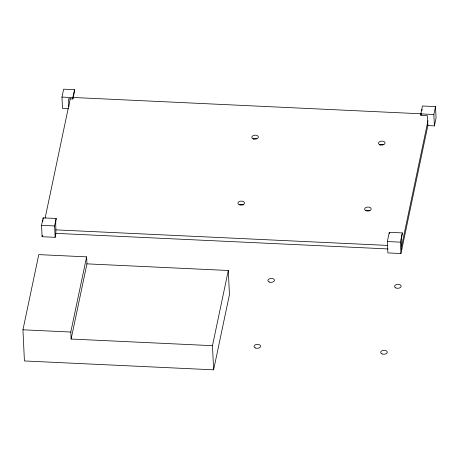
<?xml version="1.0" encoding="UTF-8"?>
<svg xmlns="http://www.w3.org/2000/svg" width="459" height="459" viewBox="0 0 459 459"><rect width="100%" height="100%" fill="white"/><g stroke="black" fill="none" stroke-linecap="round" stroke-linejoin="round"><path stroke-width="0.69" d="M68.38 108.743L62.504 108.467L61.971 97.09L63.635 89.172L74.507 89.683L74.576 91.083L72.906 99.001L68.557 98.794L68.93 106.672M41.568 225.335L43.14 217.87L56.187 218.478C54.896 224.686 56.882 231.152 55.149 237.326L42.102 236.712L41.568 225.335L54.615 225.948L56.187 218.478M42.71 221.611L42.957 220.44M45.131 218.048L70.25 98.674M42.102 236.712L42.394 235.312M228.307 270.489L229.443 294.644L213.619 369.828L24.419 360.958L22.95 329.803L38.774 254.619L86.619 256.862L86.946 263.862L71.122 339.046L212.483 345.673L228.307 270.489L86.946 263.862M72.906 99.001L72.843 97.601L74.507 89.683M71.122 339.046L70.795 332.046L86.619 256.862M427.863 125.588L434.386 125.898L436.05 117.98L435.511 106.608L422.464 105.995L420.8 113.907L420.863 115.307L427.392 115.616L427.863 125.588L400.931 253.534L387.884 252.92L387.35 241.543L389.289 232.311L402.342 232.925L401.298 239.598L401.768 249.576M420.863 115.307L421.144 113.993M421.838 110.694L422.114 109.374M400.931 253.534L400.397 242.157L402.342 232.925M401.602 246.076L427.972 120.774M434.386 125.898L433.847 114.52L435.511 106.608M73.394 97.492L421.482 113.809M61.971 97.09L72.843 97.601M420.8 113.907L433.847 114.52M387.35 241.543L400.397 242.157M55.82 229.867L387.838 245.427M55.981 233.367L388.004 248.933M22.95 329.803L70.795 332.046M389.289 232.311L389.358 233.711M212.483 345.673L213.619 369.828M54.615 225.948L55.149 237.326M43.14 217.87L43.203 219.27M379.932 145.073A3.293 1.979 -2.7 0 1 383.19 144.711M366.793 210.738A3.293 1.979 -2.7 0 1 370.052 210.893M240.114 204.8A3.293 1.979 -2.7 0 1 243.373 204.955M253.253 139.134A3.293 1.979 -2.7 0 1 256.512 138.773M269.198 282.015A3.293 1.979 -2.7 0 0 274.448 280.535A3.293 1.979 -2.7 0 0 269.915 278.59A3.293 1.979 -2.7 0 0 269.198 282.015M395.876 287.954A3.293 1.979 -2.7 0 0 401.126 286.473A3.293 1.979 -2.7 0 0 396.593 284.528A3.293 1.979 -2.7 0 0 395.876 287.954M381.991 353.906A3.293 1.979 -2.7 0 0 387.247 352.42A3.293 1.979 -2.7 0 0 382.714 350.475A3.293 1.979 -2.7 0 0 381.991 353.906M255.313 347.968A3.293 1.979 -2.7 0 0 260.569 346.482A3.293 1.979 -2.7 0 0 256.036 344.543A3.293 1.979 -2.7 0 0 255.313 347.968M365.903 210.664A3.293 1.979 -2.7 0 0 371.159 209.184A3.293 1.979 -2.7 0 0 366.626 207.238A3.293 1.979 -2.7 0 0 365.903 210.664M253.11 138.779A3.293 1.979 -2.7 0 0 258.36 137.293A3.293 1.979 -2.7 0 0 253.827 135.353A3.293 1.979 -2.7 0 0 253.11 138.779M379.782 144.717A3.293 1.979 -2.7 0 0 385.038 143.231A3.293 1.979 -2.7 0 0 380.505 141.292A3.293 1.979 -2.7 0 0 379.782 144.717M239.225 204.725A3.293 1.979 -2.7 0 0 244.481 203.245A3.293 1.979 -2.7 0 0 239.948 201.3A3.293 1.979 -2.7 0 0 239.225 204.725"/></g></svg>
